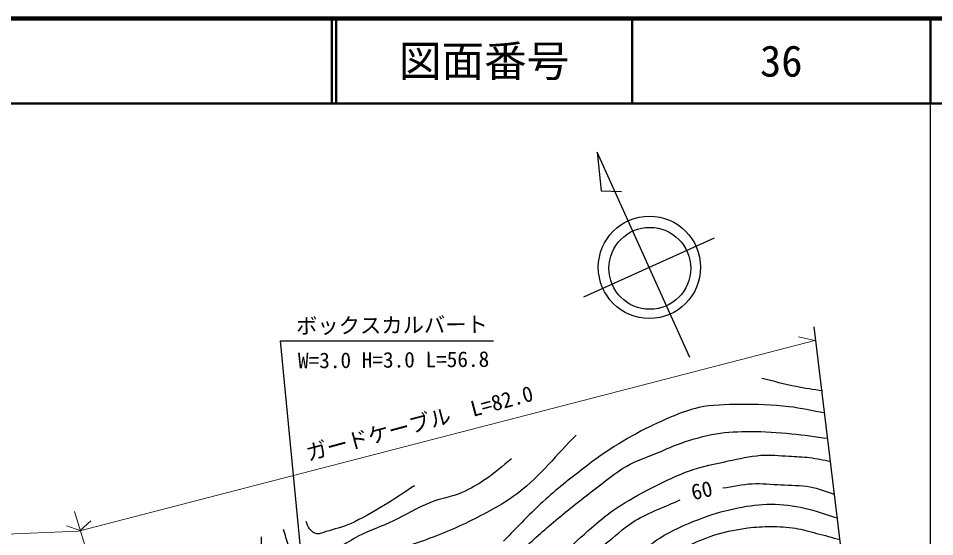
# Model space of a CAD drawing. Units: millimetres, scale not verified. Extents: x 40000 to 680000, y 20000 to 380000.
# Drawn here: x 471963 to 579500, y 319241 to 380000 of the extents above; entities that cross this region are included whole.
import ezdxf
from ezdxf.enums import TextEntityAlignment as Align

# ---------------------------------------------------------------- set-up
doc = ezdxf.new("R2010")
doc.units = ezdxf.units.MM
doc.header["$LTSCALE"] = 1000
for name, color, linetype, lineweight in [('M-BGD', 7, 'Continuous', 25), ('M-STR-HTXT', 7, 'Continuous', 13), ('M-TTL', 2, 'Continuous', 140), ('M-TTL-BAND', 7, 'Continuous', 25), ('M-TTL-LINE', 7, 'Continuous', 50), ('M-TTL-TXT', 7, 'Continuous', 50)]:
    doc.layers.add(name, color=color, linetype=linetype, lineweight=lineweight)
doc.styles.add('ＭＳ ゴシック', font='')
doc.styles.get('ＭＳ ゴシック').set_extended_font_data('MS Gothic')

msp = doc.modelspace()

# ---------------------------------------------------------------- linework, layer by layer
at = {"layer": 'M-BGD'}
for p, q in [((550774, 340229), (539889, 364306)), ((539889, 364306), (540343, 359796)), ((540343, 359796), (542742, 359698)), ((538341, 347339), (553650, 354259)), ((570430, 302231), (565345, 343845)), ((507934, 288513), (502740, 342194)), ((502740, 342194), (527719, 342194))]:
    msp.add_line(p, q, dxfattribs=at)
for centre, radius in [((546026, 350813), 6000), ((546072, 350695), 4800)]:
    msp.add_circle(centre, radius, dxfattribs=at)
for points, knots in [([(566323, 336330), (565291, 336497), (564253, 336623), (563228, 336829), (561886, 337099), (560567, 337472), (559236, 337794)], [0, 0, 0, 0, 1, 1, 1, 2, 2, 2, 2]), ([(566589, 333735), (565191, 333979), (563807, 334312), (562397, 334467), (560477, 334678), (558539, 334762), (556608, 334733), (555006, 334709), (553379, 334722), (551817, 334367), (549845, 333919), (547992, 333030), (546161, 332171), (544691, 331482), (543278, 330672), (541903, 329809), (540777, 329103), (539702, 328316), (538642, 327514), (537002, 326272), (535384, 324994), (533851, 323621), (532123, 322072), (530547, 320361), (528894, 318731)], [0, 0, 0, 0, 1, 1, 1, 2, 2, 2, 3, 3, 3, 4, 4, 4, 5, 5, 5, 6, 6, 6, 7, 7, 7, 8, 8, 8, 8]), ([(530757, 317400), (532088, 318575), (533390, 319785), (534750, 320926), (536303, 322230), (537894, 323490), (539507, 324719), (540751, 325667), (541941, 326706), (543300, 327480), (544517, 328174), (545868, 328601), (547159, 329144), (548021, 329506), (548869, 329909), (549754, 330209), (551092, 330660), (552453, 331076), (553846, 331306), (555173, 331526), (556527, 331565), (557872, 331573), (559494, 331582), (561114, 331452), (562729, 331306), (564143, 331179), (565546, 330952), (566955, 330774)], [0, 0, 0, 0, 1, 1, 1, 2, 2, 2, 3, 3, 3, 4, 4, 4, 5, 5, 5, 6, 6, 6, 7, 7, 7, 8, 8, 8, 9, 9, 9, 9]), ([(537411, 331140), (535171, 328900), (533195, 326360), (530691, 324420), (529001, 323110), (527079, 322117), (525168, 321159), (523213, 320180), (521176, 319357), (519113, 318631), (517306, 317994), (515416, 317618), (513590, 317034), (511486, 316361), (509398, 315632), (507336, 314838), (506213, 314406), (505183, 313702), (504009, 313441), (503467, 313320), (502867, 313184), (502345, 313374), (501726, 313600), (501193, 314124), (500881, 314705), (500605, 315219), (500674, 315854), (500615, 316435), (500522, 317363), (500527, 318298), (500482, 319230)], [0, 0, 0, 0, 1, 1, 1, 2, 2, 2, 3, 3, 3, 4, 4, 4, 5, 5, 5, 6, 6, 6, 7, 7, 7, 8, 8, 8, 9, 9, 9, 10, 10, 10, 10]), ([(529826, 328345), (528806, 327547), (527843, 326668), (526765, 325950), (525897, 325372), (524994, 324834), (524037, 324420), (522820, 323893), (521473, 323720), (520244, 323222), (518773, 322626), (517424, 321765), (515986, 321093), (514627, 320458), (513197, 319977), (511860, 319296), (511081, 318899), (510371, 318376), (509598, 317965), (508687, 317482), (507787, 316947), (506803, 316635), (506181, 316437), (505484, 316070), (504874, 316302), (504475, 316453), (504283, 316928), (504075, 317300), (503593, 318164), (503410, 319163), (503077, 320095)], [0, 0, 0, 0, 1, 1, 1, 2, 2, 2, 3, 3, 3, 4, 4, 4, 5, 5, 5, 6, 6, 6, 7, 7, 7, 8, 8, 8, 9, 9, 9, 10, 10, 10, 10]), ([(531789, 314406), (533175, 315404), (534611, 316336), (535947, 317400), (537079, 318300), (538100, 319331), (539208, 320261), (540036, 320956), (540849, 321674), (541736, 322290), (542998, 323167), (544335, 323938), (545695, 324653), (547326, 325508), (548983, 326335), (550719, 326948), (552198, 327470), (553744, 327784), (555277, 328113), (556543, 328384), (557812, 328686), (559103, 328778), (560199, 328856), (561300, 328732), (562397, 328678), (563207, 328638), (564020, 328611), (564825, 328512), (565642, 328411), (566445, 328223), (567254, 328079)], [0, 0, 0, 0, 1, 1, 1, 2, 2, 2, 3, 3, 3, 4, 4, 4, 5, 5, 5, 6, 6, 6, 7, 7, 7, 8, 8, 8, 9, 9, 9, 10, 10, 10, 10]), ([(518448, 325218), (517250, 324442), (516082, 323618), (514855, 322889), (513575, 322129), (512297, 321348), (510929, 320760), (510007, 320364), (509032, 320106), (508068, 319828), (507716, 319727), (507363, 319497), (507003, 319562), (506658, 319625), (506364, 319893), (506138, 320161), (505934, 320404), (505872, 320738), (505739, 321026)], [0, 0, 0, 0, 1, 1, 1, 2, 2, 2, 3, 3, 3, 4, 4, 4, 5, 5, 5, 6, 6, 6, 6]), ([(554645, 324952), (555787, 325118), (556919, 325390), (558072, 325451), (559202, 325511), (560335, 325379), (561465, 325318), (562608, 325257), (563766, 325293), (564892, 325085), (565861, 324906), (566777, 324508), (567720, 324220)], [0, 0, 0, 0, 1, 1, 1, 2, 2, 2, 3, 3, 3, 4, 4, 4, 4]), ([(532986, 311212), (534184, 312365), (535352, 313550), (536580, 314672), (538118, 316077), (539691, 317445), (541304, 318764), (542301, 319580), (543263, 320458), (544365, 321126), (546015, 322127), (547869, 322745), (549621, 323555)], [0, 0, 0, 0, 1, 1, 1, 2, 2, 2, 3, 3, 3, 4, 4, 4, 4]), ([(533885, 308916), (534805, 309448), (535745, 309949), (536646, 310513), (537588, 311102), (538529, 311697), (539408, 312376), (540483, 313207), (541451, 314169), (542468, 315071), (543503, 315988), (544482, 316970), (545562, 317832), (546265, 318393), (546979, 318949), (547758, 319396), (549235, 320243), (550816, 320911), (552416, 321492), (553726, 321968), (555073, 322356), (556441, 322623), (557712, 322871), (559006, 323060), (560301, 323056), (561619, 323051), (562937, 322862), (564227, 322590), (565555, 322309), (566822, 321791), (568119, 321392)], [0, 0, 0, 0, 1, 1, 1, 2, 2, 2, 3, 3, 3, 4, 4, 4, 5, 5, 5, 6, 6, 6, 7, 7, 7, 8, 8, 8, 9, 9, 9, 10, 10, 10, 10]), ([(534949, 305855), (535748, 306365), (536566, 306847), (537345, 307386), (538654, 308292), (539961, 309211), (541171, 310247), (542821, 311660), (544211, 313355), (545829, 314805), (546544, 315447), (547271, 316082), (548058, 316635), (548924, 317244), (549835, 317797), (550786, 318265), (551813, 318771), (552882, 319203), (553980, 319529), (555151, 319877), (556361, 320101), (557573, 320261), (558465, 320379), (559368, 320431), (560267, 320427), (561235, 320424), (562206, 320376), (563162, 320228), (563997, 320098), (564805, 319836), (565624, 319629), (566558, 319393), (567487, 319141), (568419, 318897)], [0, 0, 0, 0, 1, 1, 1, 2, 2, 2, 3, 3, 3, 4, 4, 4, 5, 5, 5, 6, 6, 6, 7, 7, 7, 8, 8, 8, 9, 9, 9, 10, 10, 10, 11, 11, 11, 11])]:
    msp.add_open_spline(points, degree=3, knots=knots, dxfattribs=at)
at = {"layer": 'M-STR-HTXT'}
for p, q in [((565452, 342243), (479028, 319889)), ((565452, 342243), (563523, 342656)), ((489733, 285729), (478556, 322172)), ((479239, 319944), (477611, 320499)), ((479239, 319944), (480484, 321089)), ((479028, 319889), (375131, 315481))]:
    msp.add_line(p, q, dxfattribs=at)
at = {"layer": 'M-TTL'}
msp.add_line((680000, 380000), (40000, 380000), dxfattribs=at)
at = {"layer": 'M-TTL-BAND'}
msp.add_line((579000, 20000), (579000, 370000), dxfattribs=at)
at = {"layer": 'M-TTL-LINE'}
for p, q in [((508747, 380000), (508747, 370000)), ((509247, 380000), (509247, 370000)), ((543997, 380000), (543997, 370000)), ((579000, 380000), (579000, 370000)), ((40000, 370000), (680000, 370000))]:
    msp.add_line(p, q, dxfattribs=at)

# ---------------------------------------------------------------- texts
at = {"layer": 'M-BGD', "style": 'ＭＳ ゴシック'}
msp.add_text('60', height=1833, rotation=12.855, dxfattribs=at).set_placement((552490, 323246), align=Align.BOTTOM_CENTER)
at = {"layer": 'M-STR-HTXT', "style": 'ＭＳ ゴシック'}
for s, rotation, p in [('ボックスカルバート', 0.482, (515819, 342569)), ('W=3.0 H=3.0 L=56.8', 0.482, (516014, 338507)), ('ガードケーブル\u3000L=82.0', 14.984, (519418, 331133))]:
    msp.add_text(s, height=1833, rotation=rotation, dxfattribs=at).set_placement(p, align=Align.BOTTOM_CENTER)
at = {"layer": 'M-TTL-TXT', "style": 'ＭＳ ゴシック'}
for s, p in [('図面番号', (526622, 375000)), ('36', (561497, 375000))]:
    msp.add_text(s, height=3666, dxfattribs=at).set_placement(p, align=Align.MIDDLE_CENTER)

doc.saveas('drawing.dxf')
